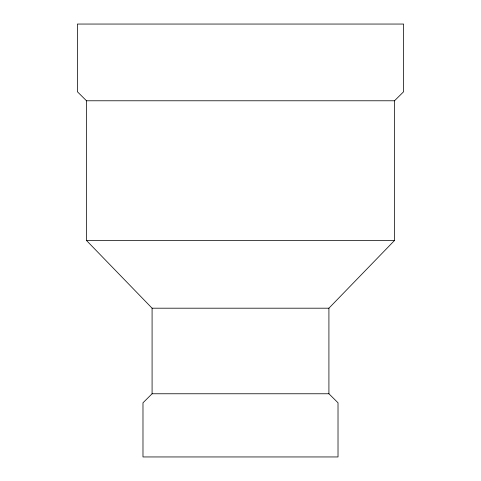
<?xml version="1.0" encoding="UTF-8"?>
<svg xmlns="http://www.w3.org/2000/svg" width="481" height="481" viewBox="0 0 481 481"><rect width="100%" height="100%" fill="white"/><g stroke="black" fill="none" stroke-linecap="round" stroke-linejoin="round"><path stroke-width="0.72" d="M152.086 393.765L328.914 393.765L338.017 402.795L338.017 456.95L142.983 456.95L142.983 402.795L152.086 393.765L152.086 308.195L86.496 240.5L86.496 100.776L77.393 91.745L77.393 24.05L403.607 24.05L403.607 91.745L394.504 100.776L86.496 100.776M328.914 393.765L328.914 308.195L394.504 240.5L394.504 100.776M86.496 240.5L394.504 240.5M152.086 308.195L328.914 308.195"/></g></svg>
